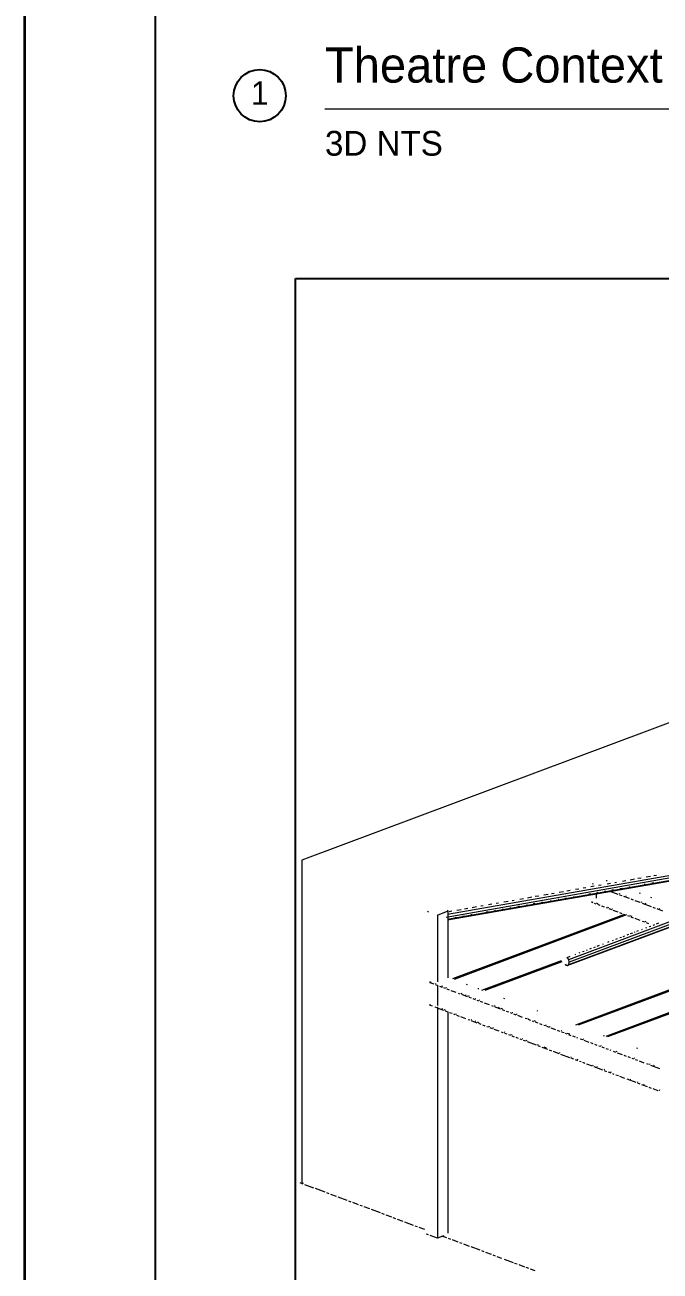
# Paper-space layout '03 3D Building and Roof' of a CAD drawing. Header units: millimetres. Extents: x 5 to 415, y 5 to 292.
# Drawn here: x 5 to 53.7, y 53.9 to 149.4 of the extents above; entities that cross this region are included whole.
import ezdxf
from ezdxf.enums import TextEntityAlignment as Align

# ---------------------------------------------------------------- set-up
doc = ezdxf.new("R2010")
doc.units = ezdxf.units.MM
for name, color, linetype in [('EXISTING', 7, 'Continuous'), ('FRAME', 7, 'Continuous'), ('TEXT', 7, 'Continuous')]:
    doc.layers.add(name, color=color, linetype=linetype)
picture_1 = doc.add_image_def('image2.png', size_in_pixel=(1777, 905))

# ---------------------------------------------------------------- blocks, each defined once
blk = doc.blocks.new('SHEET_03')
at = {"layer": 'EXISTING', "color": 250, "lineweight": 9}
for p, q in [((144.555, 129.728), (26.235, 85.404)), ((37.399, 81.265), (70.311, 87.04)), ((46.685, 77.79), (71.607, 87.125)), ((69.162, 86.618), (37.296, 81.026)), ((37.389, 80.832), (68.011, 86.205)), ((37.399, 80.879), (68.282, 86.299)), ((46.56, 77.332), (71.357, 86.621)), ((46.685, 77.404), (71.482, 86.693)), ((71.468, 86.845), (46.733, 77.579)), ((26.235, 85.404), (26.235, 60.639)), ((51.98, 84.016), (52.242, 84.061)), ((52.635, 84.13), (52.962, 84.188)), ((53.223, 84.234), (53.42, 84.268)), ((46.549, 83.063), (46.811, 83.108)), ((47.204, 83.177), (47.465, 83.223)), ((47.793, 83.281), (47.989, 83.315)), ((48.381, 83.384), (48.643, 83.43)), ((48.489, 83.617), (48.551, 83.594)), ((48.97, 83.487), (49.167, 83.522)), ((49.633, 83.813), (49.571, 83.836)), ((49.625, 83.602), (49.886, 83.648)), ((49.99, 83.133), (50.121, 83.156)), ((50.214, 83.706), (50.344, 83.728)), ((50.644, 83.248), (50.775, 83.271)), ((50.802, 83.809), (51.064, 83.855)), ((51.299, 83.363), (51.364, 83.374)), ((51.391, 83.912), (51.719, 83.97)), ((52.476, 83.57), (52.542, 83.581)), ((53.065, 83.673), (53.196, 83.696)), ((41.119, 82.11), (41.315, 82.144)), ((41.707, 82.213), (42.035, 82.27)), ((42.362, 82.328), (42.493, 82.351)), ((42.951, 82.431), (43.212, 82.477)), ((43.54, 82.534), (43.867, 82.592)), ((44.128, 82.638), (44.39, 82.684)), ((44.625, 82.192), (44.69, 82.203)), ((44.783, 82.753), (45.11, 82.81)), ((45.279, 82.307), (45.344, 82.318)), ((45.372, 82.856), (45.568, 82.89)), ((45.868, 82.41), (45.933, 82.421)), ((45.961, 82.959), (46.288, 83.017)), ((46.391, 82.502), (46.522, 82.525)), ((47.046, 82.617), (47.111, 82.628)), ((48.223, 82.823), (48.354, 82.846)), ((48.497, 82.21), (48.427, 82.184)), ((48.551, 82.137), (48.427, 82.184)), ((48.822, 82.49), (48.822, 82.846)), ((48.878, 82.938), (48.943, 82.95)), ((49.467, 83.041), (49.532, 83.053)), ((50.479, 82.785), (49.795, 83.041)), ((49.982, 83.058), (50.044, 83.035)), ((50.541, 82.849), (50.603, 82.825)), ((50.79, 82.668), (50.603, 82.738)), ((51.349, 82.458), (50.914, 82.622)), ((51.039, 82.662), (51.101, 82.639)), ((51.66, 82.342), (51.474, 82.412)), ((52.158, 82.156), (51.785, 82.295)), ((52.183, 82.858), (52.121, 82.881)), ((52.22, 82.22), (52.282, 82.196)), ((53.053, 82.532), (52.991, 82.555)), ((35.859, 81.487), (35.929, 81.461)), ((36.623, 81.201), (37.456, 81.513)), ((36.623, 81.201), (36.623, 76.075)), ((37.456, 81.513), (37.387, 81.539)), ((37.456, 76.387), (37.456, 81.513)), ((37.52, 81.478), (37.716, 81.513)), ((37.8, 76.33), (50.907, 81.24)), ((37.924, 76.289), (51.155, 81.245)), ((38.109, 81.581), (38.436, 81.639)), ((38.698, 81.685), (38.959, 81.731)), ((39.194, 81.239), (39.259, 81.25)), ((39.286, 81.788), (39.614, 81.846)), ((39.941, 81.903), (40.137, 81.937)), ((40.372, 81.445), (40.502, 81.468)), ((40.53, 82.006), (40.791, 82.052)), ((41.026, 81.56), (41.091, 81.572)), ((41.615, 81.664), (41.68, 81.675)), ((42.204, 81.767), (42.269, 81.778)), ((42.793, 81.87), (42.923, 81.893)), ((43.447, 81.985), (43.512, 81.997)), ((43.97, 82.077), (44.101, 82.1)), ((48.8, 82.044), (48.676, 82.091)), ((48.8, 82.131), (48.925, 82.085)), ((49.111, 81.928), (48.925, 81.998)), ((49.422, 81.811), (49.235, 81.881)), ((49.671, 81.718), (49.546, 81.765)), ((49.671, 81.805), (49.733, 81.782)), ((49.982, 81.602), (49.795, 81.671)), ((49.982, 81.689), (50.044, 81.666)), ((50.479, 81.415), (50.106, 81.555)), ((50.79, 81.299), (50.603, 81.369)), ((51.101, 81.182), (50.914, 81.252)), ((53.028, 81.83), (52.344, 82.086)), ((52.531, 82.103), (52.593, 82.08)), ((53.339, 81.713), (53.153, 81.783)), ((53.899, 81.503), (53.464, 81.667)), ((53.588, 81.707), (53.65, 81.684)), ((37.951, 81.021), (38.081, 81.044)), ((38.54, 81.124), (38.67, 81.147)), ((51.349, 81.089), (51.225, 81.136)), ((51.349, 81.177), (51.536, 81.107)), ((51.66, 80.973), (51.474, 81.043)), ((52.158, 80.786), (51.785, 80.926)), ((52.531, 80.647), (52.344, 80.716)), ((52.531, 80.734), (52.593, 80.711)), ((52.604, 80.219), (52.666, 80.243)), ((52.842, 80.53), (52.655, 80.6)), ((52.853, 80.313), (52.977, 80.359)), ((53.164, 80.429), (53.289, 80.476)), ((53.414, 80.523), (53.601, 80.593)), ((50.049, 79.263), (50.111, 79.286)), ((50.298, 79.356), (50.423, 79.403)), ((50.61, 79.473), (50.735, 79.519)), ((50.859, 79.566), (50.984, 79.613)), ((51.171, 79.683), (51.295, 79.729)), ((51.42, 79.776), (51.607, 79.846)), ((51.731, 79.893), (51.794, 79.916)), ((51.918, 79.963), (52.043, 80.009)), ((52.292, 80.103), (52.354, 80.126)), ((47.495, 78.306), (47.557, 78.329)), ((47.744, 78.399), (47.869, 78.446)), ((48.055, 78.516), (48.118, 78.539)), ((48.305, 78.609), (48.429, 78.656)), ((48.616, 78.726), (48.741, 78.772)), ((48.865, 78.819), (49.052, 78.889)), ((49.302, 78.982), (49.364, 79.006)), ((49.675, 79.122), (49.8, 79.169)), ((40.036, 75.434), (46.124, 77.714)), ((40.284, 75.44), (46.186, 77.65)), ((46.406, 77.39), (46.53, 77.437)), ((46.406, 77.39), (46.56, 77.332)), ((46.56, 77.955), (46.809, 78.049)), ((46.685, 77.79), (46.56, 77.955)), ((46.56, 77.332), (46.685, 77.404)), ((46.733, 77.579), (46.685, 77.79)), ((46.685, 77.404), (46.733, 77.579)), ((47.183, 78.189), (47.245, 78.212)), ((47.245, 72.793), (60.455, 77.741)), ((47.432, 72.776), (60.455, 77.654)), ((36.067, 76.01), (36.067, 76.097)), ((36.137, 76.036), (36.067, 76.01)), ((36.378, 75.893), (36.067, 76.01)), ((36.44, 75.957), (36.503, 75.934)), ((36.689, 75.777), (36.503, 75.847)), ((36.623, 75.809), (36.623, 74.277)), ((37, 75.66), (36.814, 75.73)), ((36.938, 75.771), (37, 75.748)), ((37.249, 75.567), (37.124, 75.614)), ((37.249, 75.654), (37.311, 75.631)), ((37.56, 75.451), (37.373, 75.52)), ((38.919, 75.861), (38.857, 75.884)), ((39.79, 75.535), (39.728, 75.558)), ((38.057, 75.264), (37.684, 75.404)), ((38.368, 75.148), (38.244, 75.194)), ((38.43, 75.212), (38.492, 75.189)), ((38.928, 74.938), (38.492, 75.101)), ((38.741, 75.095), (38.803, 75.072)), ((38.928, 75.026), (39.052, 74.979)), ((39.238, 74.822), (39.052, 74.892)), ((39.549, 74.705), (39.363, 74.775)), ((39.487, 74.816), (39.549, 74.793)), ((39.798, 74.612), (39.674, 74.659)), ((39.798, 74.7), (39.86, 74.676)), ((40.109, 74.496), (39.922, 74.566)), ((41.78, 74.79), (41.717, 74.813)), ((36.067, 74.276), (36.067, 74.363)), ((36.254, 74.206), (36.067, 74.276)), ((36.565, 74.09), (36.44, 74.136)), ((36.623, 74.144), (36.623, 56.436)), ((36.627, 74.154), (36.689, 74.131)), ((37.124, 73.88), (36.689, 74.043)), ((36.938, 74.037), (37, 74.014)), ((37.124, 73.968), (37.249, 73.921)), ((37.435, 73.764), (37.249, 73.834)), ((37.456, 56.815), (37.456, 73.791)), ((37.746, 73.647), (37.56, 73.717)), ((37.995, 73.554), (37.871, 73.601)), ((37.995, 73.641), (38.057, 73.618)), ((40.606, 74.309), (40.233, 74.449)), ((40.917, 74.193), (40.793, 74.239)), ((40.979, 74.257), (41.042, 74.234)), ((41.477, 73.983), (41.042, 74.146)), ((41.29, 74.14), (41.353, 74.117)), ((41.477, 74.071), (41.601, 74.024)), ((41.788, 73.867), (41.601, 73.937)), ((42.099, 73.75), (41.912, 73.82)), ((42.347, 73.657), (42.223, 73.704)), ((42.347, 73.745), (42.41, 73.721)), ((42.658, 73.541), (42.472, 73.611)), ((42.658, 73.628), (42.72, 73.605)), ((44.329, 73.835), (44.267, 73.858)), ((49.55, 71.923), (55.906, 74.304)), ((49.675, 71.882), (55.906, 74.216)), ((38.306, 73.438), (38.119, 73.507)), ((38.803, 73.251), (38.43, 73.391)), ((39.114, 73.135), (38.99, 73.181)), ((39.176, 73.199), (39.238, 73.176)), ((39.674, 72.925), (39.238, 73.088)), ((39.487, 73.082), (39.549, 73.059)), ((39.674, 73.013), (39.798, 72.966)), ((39.985, 72.809), (39.798, 72.879)), ((40.295, 72.692), (40.109, 72.762)), ((40.544, 72.599), (40.42, 72.646)), ((40.544, 72.686), (40.606, 72.663)), ((43.156, 73.354), (42.783, 73.494)), ((43.467, 73.238), (43.342, 73.284)), ((43.529, 73.302), (43.591, 73.279)), ((43.777, 73.121), (43.591, 73.191)), ((44.026, 73.028), (43.902, 73.075)), ((44.026, 73.116), (44.151, 73.069)), ((44.337, 72.912), (44.151, 72.982)), ((44.648, 72.795), (44.461, 72.865)), ((44.897, 72.702), (44.772, 72.749)), ((44.897, 72.79), (44.959, 72.766)), ((45.208, 72.586), (45.021, 72.656)), ((45.208, 72.673), (45.27, 72.65)), ((40.855, 72.483), (40.669, 72.552)), ((40.855, 72.57), (40.917, 72.547)), ((41.353, 72.296), (40.979, 72.436)), ((41.663, 72.18), (41.539, 72.226)), ((41.726, 72.244), (41.788, 72.221)), ((41.974, 72.063), (41.788, 72.133)), ((42.223, 71.97), (42.099, 72.017)), ((42.223, 72.058), (42.347, 72.011)), ((42.534, 71.854), (42.347, 71.924)), ((42.845, 71.737), (42.658, 71.807)), ((43.093, 71.644), (42.969, 71.691)), ((43.093, 71.731), (43.156, 71.708)), ((45.705, 72.399), (45.332, 72.539)), ((46.016, 72.283), (45.829, 72.353)), ((46.078, 72.347), (46.14, 72.324)), ((46.327, 72.166), (46.14, 72.236)), ((46.575, 72.073), (46.451, 72.12)), ((46.575, 72.161), (46.762, 72.091)), ((46.886, 71.957), (46.7, 72.027)), ((47.197, 71.84), (47.011, 71.91)), ((47.384, 71.77), (47.322, 71.794)), ((47.757, 71.631), (47.57, 71.701)), ((47.757, 71.718), (47.819, 71.695)), ((49.427, 71.925), (49.365, 71.948)), ((43.404, 71.528), (43.218, 71.597)), ((43.404, 71.615), (43.467, 71.592)), ((44.213, 71.225), (43.529, 71.481)), ((44.275, 71.289), (44.337, 71.266)), ((44.524, 71.108), (44.337, 71.178)), ((45.083, 70.899), (44.648, 71.062)), ((44.772, 71.103), (44.959, 71.033)), ((45.394, 70.782), (45.208, 70.852)), ((45.954, 70.573), (45.518, 70.736)), ((48.254, 71.444), (47.881, 71.584)), ((48.565, 71.328), (48.379, 71.398)), ((48.876, 71.211), (48.689, 71.281)), ((49.125, 71.118), (49, 71.165)), ((49.125, 71.206), (49.187, 71.182)), ((49.436, 71.002), (49.249, 71.072)), ((49.747, 70.885), (49.56, 70.955)), ((49.933, 70.815), (49.871, 70.839)), ((50.306, 70.676), (50.12, 70.746)), ((50.306, 70.763), (50.368, 70.74)), ((51.977, 70.97), (51.915, 70.993)), ((45.954, 70.66), (46.016, 70.637)), ((46.762, 70.27), (46.078, 70.526)), ((46.824, 70.334), (46.886, 70.311)), ((47.073, 70.153), (46.886, 70.223)), ((47.384, 70.037), (47.197, 70.107)), ((47.322, 70.148), (47.384, 70.124)), ((47.632, 69.944), (47.508, 69.99)), ((47.943, 69.827), (47.757, 69.897)), ((48.503, 69.618), (48.068, 69.781)), ((50.804, 70.489), (50.43, 70.629)), ((51.114, 70.373), (50.928, 70.443)), ((51.425, 70.256), (51.239, 70.326)), ((51.674, 70.163), (51.55, 70.21)), ((51.674, 70.251), (51.736, 70.227)), ((51.985, 70.047), (51.798, 70.117)), ((52.482, 69.86), (52.109, 70)), ((52.793, 69.744), (52.669, 69.791)), ((52.855, 69.808), (52.918, 69.785)), ((48.503, 69.705), (48.565, 69.682)), ((49.311, 69.315), (48.627, 69.571)), ((48.814, 69.589), (48.876, 69.565)), ((49.373, 69.379), (49.436, 69.356)), ((49.622, 69.198), (49.436, 69.268)), ((49.933, 69.082), (49.747, 69.152)), ((49.871, 69.193), (49.933, 69.169)), ((50.182, 68.989), (50.057, 69.035)), ((50.493, 68.872), (50.306, 68.942)), ((50.99, 68.686), (50.617, 68.826)), ((53.664, 69.418), (52.98, 69.674)), ((53.166, 69.692), (53.228, 69.668)), ((51.861, 68.36), (51.177, 68.616)), ((51.363, 68.634), (51.425, 68.61)), ((51.923, 68.424), (51.985, 68.401)), ((52.171, 68.243), (51.985, 68.313)), ((52.731, 68.034), (52.296, 68.197)), ((52.42, 68.238), (52.482, 68.214)), ((53.042, 67.917), (52.855, 67.987)), ((53.539, 67.731), (53.166, 67.871)), ((53.602, 67.795), (53.664, 67.772)), ((26.069, 60.702), (26.317, 60.609)), ((26.235, 60.639), (26.359, 60.686)), ((26.441, 60.562), (27.125, 60.306)), ((27.25, 60.259), (27.996, 59.98)), ((28.12, 59.933), (28.306, 59.863)), ((28.431, 59.817), (28.866, 59.654)), ((28.99, 59.607), (29.674, 59.351)), ((29.798, 59.305), (29.985, 59.235)), ((30.109, 59.188), (30.544, 59.025)), ((30.669, 58.979), (30.855, 58.909)), ((30.979, 58.862), (31.415, 58.699)), ((31.539, 58.653), (32.223, 58.396)), ((32.347, 58.35), (32.534, 58.28)), ((32.658, 58.233), (33.093, 58.07)), ((33.217, 58.024), (33.404, 57.954)), ((33.528, 57.907), (33.963, 57.744)), ((34.088, 57.698), (34.771, 57.442)), ((34.896, 57.395), (35.082, 57.325)), ((35.207, 57.279), (35.642, 57.116)), ((35.929, 56.696), (35.79, 56.748)), ((36.623, 56.436), (36.067, 56.644)), ((37.109, 56.618), (36.623, 56.436)), ((36.947, 56.627), (37.32, 56.487)), ((37.444, 56.44), (37.631, 56.37)), ((37.755, 56.324), (38.19, 56.161)), ((38.315, 56.114), (38.501, 56.044)), ((38.626, 55.998), (39.061, 55.835)), ((39.185, 55.788), (39.869, 55.532)), ((39.993, 55.486), (40.18, 55.416)), ((40.304, 55.369), (40.739, 55.206)), ((40.863, 55.159), (41.05, 55.09)), ((41.174, 55.043), (41.547, 54.903)), ((41.734, 54.833), (42.418, 54.577)), ((42.542, 54.531), (42.728, 54.461)), ((42.853, 54.414), (43.288, 54.251)), ((43.412, 54.205), (43.599, 54.135)), ((43.723, 54.088), (44.096, 53.949))]:
    blk.add_line(p, q, dxfattribs=at)
at = {"layer": 'FRAME', "color": 7, "linetype": 'Continuous', "lineweight": 35}
blk.add_line((5, 5), (5, 292), dxfattribs=at)
at = {"layer": 'FRAME', "color": 7, "linetype": 'Continuous', "lineweight": 25}
blk.add_line((15, 16), (15, 277), dxfattribs=at)
at = {"layer": 'FRAME', "color": 7, "linetype": 'Continuous', "lineweight": 15}
blk.add_line((28, 143), (327, 143), dxfattribs=at)
at = {"layer": 'FRAME'}
blk.add_circle((23, 144), 2, dxfattribs=at)
at = {"layer": 'TEXT'}
for s, height, p in [('Theatre Context - Target Fly Tower', 2.7, (28, 145)), ('3D NTS', 1.9, (28, 139.4))]:
    blk.add_text(s, height=height, dxfattribs=at).set_placement(p)
blk.add_text('1', height=1.8, dxfattribs=at).set_placement((23, 143.3), align=Align.CENTER)
image = blk.add_image(picture_1, insert=(25.75, 34), size_in_units=(188.499, 96))

psp = doc.layouts.new('03 3D Building and Roof')

# ---------------------------------------------------------------- block references
psp.add_blockref('SHEET_03', (0, 0))

doc.saveas('drawing.dxf')
